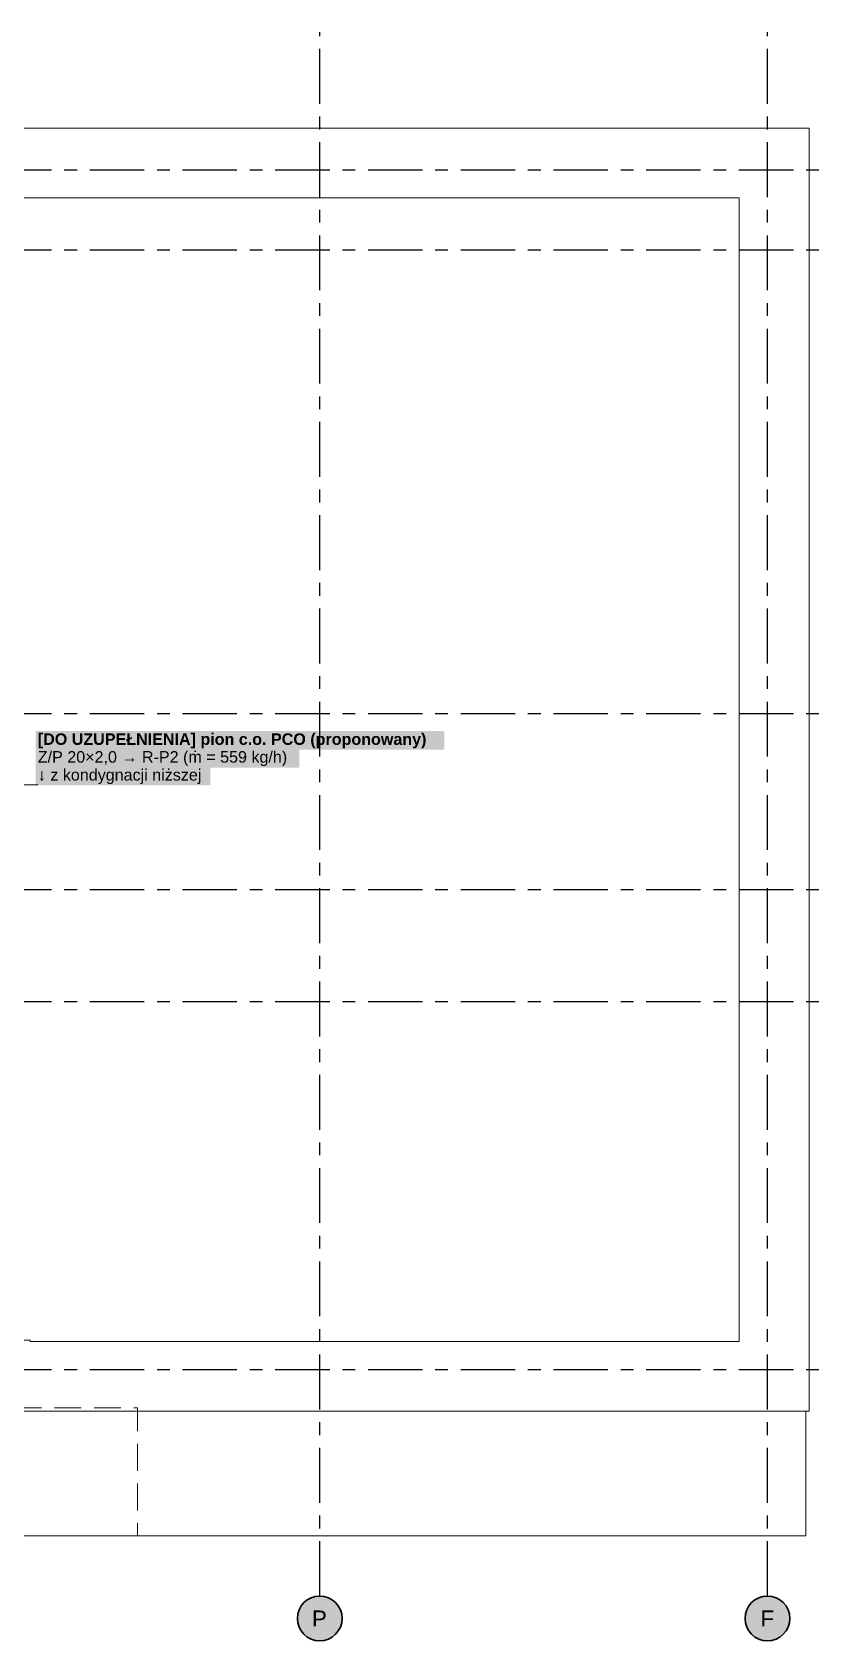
# Model space of a CAD drawing. Header units: metres. Extents: x -3.2 to 60.6, y -2.1 to 10.4.
# Drawn here: x 12.63 to 18.8, y -2.12 to 10.45 of the extents above; entities that cross this region are included whole.
import ezdxf

# ---------------------------------------------------------------- set-up
doc = ezdxf.new("R2010")
doc.units = ezdxf.units.M
doc.linetypes.add('KRESKOWA', pattern=[5.25, 4.2, -1.05])
doc.linetypes.add('PUNKTOWA', pattern=[10.5, 8.4, -1.05, 0, -1.05])
doc.layers.add('A-MASKA', color=7, linetype='Continuous', lineweight=18)
for name, color, linetype, lineweight, true_color in [('I-BRAKI', 6, 'KRESKOWA', 25, 0xb0008a), ('I-OSIE', 8, 'PUNKTOWA', 18, 0x7a7a7a), ('I-PODKLAD', 8, 'Continuous', 18, 0x9a9a9a)]:
    doc.layers.add(name, color=color, linetype=linetype, lineweight=lineweight, true_color=true_color)
doc.styles.add('PL_ARIAL', font='arial.ttf')
doc.styles.add('PL_ARIAL_B', font='arialbd.ttf')

msp = doc.modelspace()

# ---------------------------------------------------------------- hatches: boundary and pattern name
at = {"layer": 'A-MASKA', "true_color": 0xffffff}
for points in [[(12.654, 4.844), (15.85, 4.844), (15.85, 4.989), (12.654, 4.989)], [(12.654, 4.704), (14.715, 4.704), (14.715, 4.849), (12.654, 4.849)], [(12.654, 4.565), (14.019, 4.565), (14.019, 4.71), (12.654, 4.71)]]:
    msp.add_hatch(color=7, dxfattribs=at).paths.add_polyline_path(points)
at = {"layer": 'I-OSIE', "true_color": 0xffffff}
for points in [[(15.05, -1.945), (15.049, -1.922), (15.044, -1.9), (15.037, -1.878), (15.027, -1.858), (15.014, -1.838), (14.999, -1.821), (14.982, -1.806), (14.963, -1.793), (14.942, -1.783), (14.92, -1.776), (14.898, -1.771), (14.875, -1.77), (14.852, -1.771), (14.83, -1.776), (14.808, -1.783), (14.787, -1.793), (14.768, -1.806), (14.751, -1.821), (14.736, -1.838), (14.723, -1.858), (14.713, -1.878), (14.706, -1.9), (14.701, -1.922), (14.7, -1.945), (14.701, -1.968), (14.706, -1.99), (14.713, -2.012), (14.723, -2.033), (14.736, -2.052), (14.751, -2.069), (14.768, -2.084), (14.787, -2.097), (14.808, -2.107), (14.83, -2.114), (14.852, -2.119), (14.875, -2.12), (14.898, -2.119), (14.92, -2.114), (14.942, -2.107), (14.963, -2.097), (14.982, -2.084), (14.999, -2.069), (15.014, -2.052), (15.027, -2.033), (15.037, -2.012), (15.044, -1.99), (15.049, -1.968)], [(18.55, -1.945), (18.549, -1.922), (18.544, -1.9), (18.537, -1.878), (18.527, -1.858), (18.514, -1.838), (18.499, -1.821), (18.482, -1.806), (18.462, -1.793), (18.442, -1.783), (18.42, -1.776), (18.398, -1.771), (18.375, -1.77), (18.352, -1.771), (18.33, -1.776), (18.308, -1.783), (18.288, -1.793), (18.268, -1.806), (18.251, -1.821), (18.236, -1.838), (18.223, -1.858), (18.213, -1.878), (18.206, -1.9), (18.201, -1.922), (18.2, -1.945), (18.201, -1.968), (18.206, -1.99), (18.213, -2.012), (18.223, -2.033), (18.236, -2.052), (18.251, -2.069), (18.268, -2.084), (18.288, -2.097), (18.308, -2.107), (18.33, -2.114), (18.352, -2.119), (18.375, -2.12), (18.398, -2.119), (18.42, -2.114), (18.442, -2.107), (18.462, -2.097), (18.482, -2.084), (18.499, -2.069), (18.514, -2.052), (18.527, -2.033), (18.537, -2.012), (18.544, -1.99), (18.549, -1.968)]]:
    msp.add_hatch(color=7, dxfattribs=at).paths.add_polyline_path(points)

# ---------------------------------------------------------------- linework, layer by layer
at = {"layer": 'I-BRAKI', "lineweight": 25, "ltscale": 0.05, "true_color": 0xb0008a, "flags": 128}
msp.add_lwpolyline([(11.85, 4.56), (12.671, 4.571)], dxfattribs=at)
at = {"layer": 'I-OSIE', "linetype": 'PUNKTOWA', "lineweight": 25, "ltscale": 0.051044, "flags": 128}
for points in [[(14.875, -1.77), (14.875, 10.45)], [(18.375, -1.77), (18.375, 10.45)]]:
    msp.add_lwpolyline(points, dxfattribs=at)
at = {"layer": 'I-OSIE', "linetype": 'PUNKTOWA', "lineweight": 25, "ltscale": 0.050584, "flags": 128}
for points in [[(-2.87, 9.375), (18.8, 9.375)], [(-2.87, 8.75), (18.8, 8.75)], [(-2.87, 5.125), (18.8, 5.125)], [(-2.87, 3.75), (18.8, 3.75)], [(-2.87, 2.875), (18.8, 2.875)], [(-2.87, 0), (18.8, 0)]]:
    msp.add_lwpolyline(points, dxfattribs=at)
at = {"layer": 'I-OSIE', "linetype": 'Continuous', "lineweight": 35, "ltscale": 0.05}
for centre in [(14.875, -1.945), (18.375, -1.945)]:
    msp.add_circle(centre, 0.175, dxfattribs=at)
at = {"layer": 'I-PODKLAD', "lineweight": 13, "ltscale": 0.05}
for points in [[(11.675, 9.05), (11.675, 9.7), (18.7, 9.7), (18.7, -0.325), (12.065, -0.325), (12.065, -0.3)], [(12.3, 0.355), (12.33, 0.355), (12.33, 0.23), (12.61, 0.23), (12.61, 0.22), (18.155, 0.22), (18.155, 9.155), (12.23, 9.155), (12.23, 9.08), (12.33, 9.08), (12.33, 8.795), (12.3, 8.795)], [(18.675, -0.326), (18.675, -1.3), (12.6, -1.3), (11.271, -1.3)]]:
    msp.add_lwpolyline(points, dxfattribs=at)
at = {"layer": 'I-PODKLAD', "linetype": 'KRESKOWA', "lineweight": 13, "ltscale": 0.05, "flags": 128}
msp.add_lwpolyline([(11.271, -0.32), (12.32, -0.32), (12.32, -0.3), (13.45, -0.3), (13.45, -1.3), (11.271, -1.3)], dxfattribs=at)

# ---------------------------------------------------------------- texts
at = {"layer": 'I-BRAKI', "true_color": 0xb0008a}
for s, style, p in [('[DO UZUPEŁNIENIA] pion c.o. PCO (proponowany)', 'PL_ARIAL_B', (12.671, 4.881)), ('Z/P 20×2,0 → R-P2 (ṁ = 559 kg/h)', 'PL_ARIAL', (12.671, 4.742)), ('↓ z kondygnacji niższej', 'PL_ARIAL', (12.671, 4.602))]:
    msp.add_text(s, height=0.09, dxfattribs=dict(at, style=style)).set_placement(p)
at = {"layer": 'I-OSIE', "style": 'PL_ARIAL'}
for s, p in [('P', (14.814, -2.008)), ('F', (18.32, -2.008))]:
    msp.add_text(s, height=0.125, dxfattribs=at).set_placement(p)

doc.saveas('drawing.dxf')
